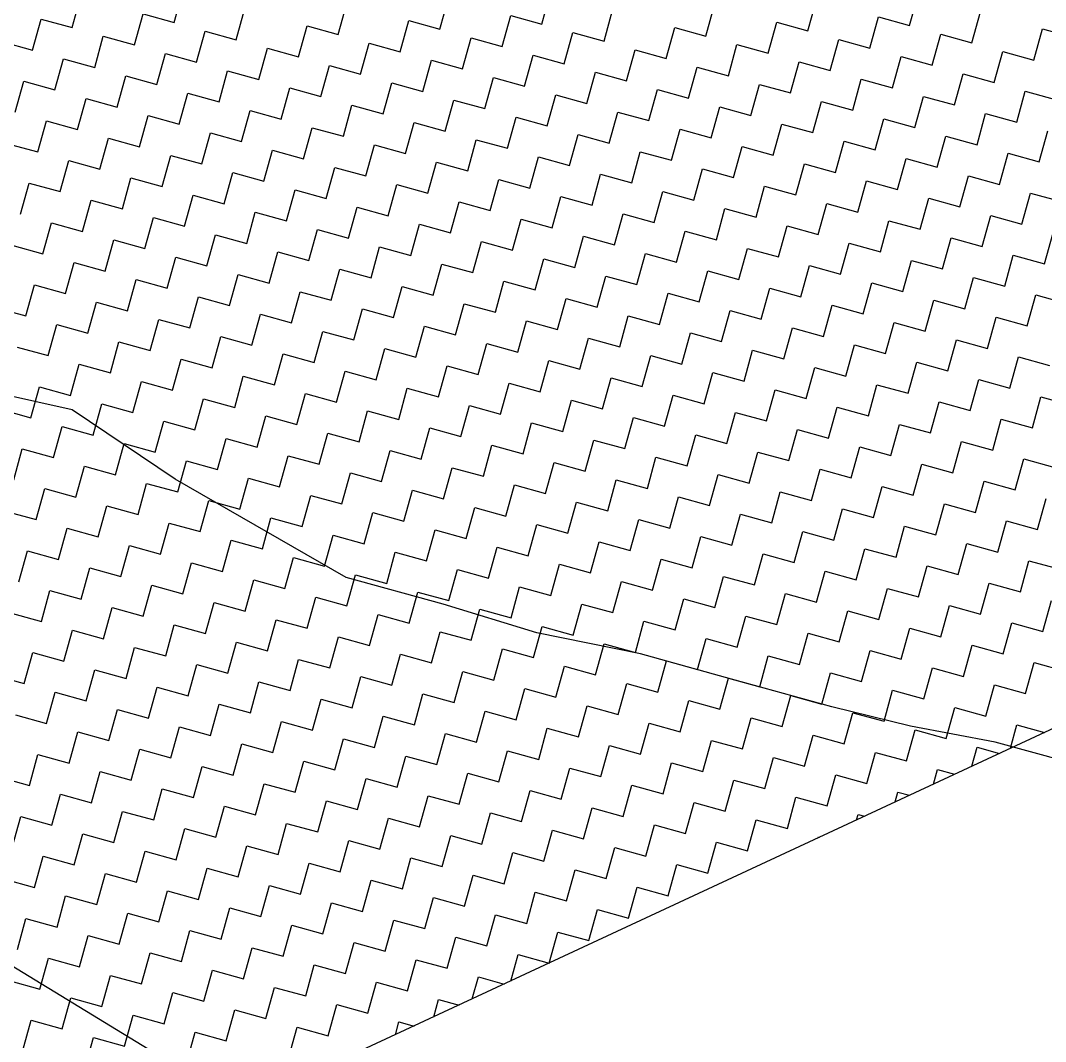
# Model space of a CAD drawing. Header units: metres. Extents: x 291974 to 293244, y 2020596 to 2023640.
# Drawn here: x 292610.7 to 292690.2, y 2022682 to 2022761.2 of the extents above; entities that cross this region are included whole.
import ezdxf

# ---------------------------------------------------------------- set-up
doc = ezdxf.new("R2010")
doc.units = ezdxf.units.M
doc.header["$MEASUREMENT"] = 0
for name, color, linetype in [('LINE_WATER', 4, 'Continuous'), ('POLY_HATCH', 12, 'Continuous'), ('POLY_PARCEL', 6, 'Continuous')]:
    doc.layers.add(name, color=color, linetype=linetype)

msp = doc.modelspace()

# ---------------------------------------------------------------- linework, layer by layer
at = {"layer": 'LINE_WATER'}
for p, q in [((292614.685, 2022731.043), (292600.975, 2022734.106)), ((292622.666, 2022725.675), (292614.685, 2022731.043)), ((292635.939, 2022718.05), (292622.666, 2022725.675)), ((292643.45, 2022715.967), (292635.939, 2022718.05)), ((292650.727, 2022713.752), (292643.45, 2022715.967)), ((292658.756, 2022712.116), (292650.727, 2022713.752)), ((292665.351, 2022710.287), (292658.756, 2022712.116)), ((292673.594, 2022708.001), (292665.351, 2022710.287)), ((292679.691, 2022706.507), (292673.594, 2022708.001)), ((292686.255, 2022705.278), (292679.691, 2022706.507)), ((292691.75, 2022703.754), (292686.255, 2022705.278))]:
    msp.add_line(p, q, dxfattribs=at)
at = {"layer": 'POLY_HATCH', "linetype": 'Continuous'}
for p, q in [((292622.59, 2022761.092), (292623.258, 2022763.503)), ((292614.69, 2022760.687), (292615.358, 2022763.098)), ((292643.21, 2022760.565), (292643.879, 2022762.975)), ((292651.11, 2022760.97), (292651.779, 2022763.38)), ((292671.731, 2022760.442), (292672.4, 2022762.853)), ((292679.631, 2022760.847), (292680.3, 2022763.257)), ((292627.411, 2022759.755), (292628.079, 2022762.166)), ((292635.311, 2022760.16), (292635.979, 2022762.57)), ((292655.931, 2022759.633), (292656.6, 2022762.043)), ((292663.831, 2022760.037), (292664.5, 2022762.448)), ((292684.452, 2022759.51), (292685.121, 2022761.92)), ((292611.611, 2022758.945), (292612.279, 2022761.356)), ((292612.279, 2022761.356), (292614.69, 2022760.687)), ((292619.511, 2022759.35), (292620.179, 2022761.761)), ((292620.179, 2022761.761), (292622.59, 2022761.092)), ((292640.131, 2022758.823), (292640.8, 2022761.233)), ((292640.8, 2022761.233), (292643.21, 2022760.565)), ((292648.031, 2022759.228), (292648.7, 2022761.638)), ((292648.7, 2022761.638), (292651.11, 2022760.97)), ((292668.652, 2022758.7), (292669.321, 2022761.111)), ((292669.321, 2022761.111), (292671.731, 2022760.442)), ((292676.552, 2022759.105), (292677.221, 2022761.516)), ((292677.221, 2022761.516), (292679.631, 2022760.847)), ((292624.332, 2022758.013), (292625, 2022760.424)), ((292625, 2022760.424), (292627.411, 2022759.755)), ((292632.232, 2022758.418), (292632.9, 2022760.828)), ((292632.9, 2022760.828), (292635.311, 2022760.16)), ((292652.852, 2022757.891), (292653.521, 2022760.301)), ((292653.521, 2022760.301), (292655.931, 2022759.633)), ((292660.752, 2022758.295), (292661.421, 2022760.706)), ((292661.421, 2022760.706), (292663.831, 2022760.037)), ((292689.273, 2022758.173), (292689.941, 2022760.583)), ((292689.941, 2022760.583), (292692.352, 2022759.915)), ((292609.2, 2022759.614), (292611.611, 2022758.945)), ((292616.432, 2022757.608), (292617.1, 2022760.019)), ((292617.1, 2022760.019), (292619.511, 2022759.35)), ((292637.052, 2022757.081), (292637.721, 2022759.491)), ((292637.721, 2022759.491), (292640.131, 2022758.823)), ((292644.952, 2022757.486), (292645.621, 2022759.896)), ((292645.621, 2022759.896), (292648.031, 2022759.228)), ((292673.473, 2022757.363), (292674.142, 2022759.774)), ((292674.142, 2022759.774), (292676.552, 2022759.105)), ((292681.373, 2022757.768), (292682.042, 2022760.178)), ((292682.042, 2022760.178), (292684.452, 2022759.51)), ((292621.253, 2022756.271), (292621.921, 2022758.682)), ((292621.921, 2022758.682), (292624.332, 2022758.013)), ((292629.153, 2022756.676), (292629.821, 2022759.087)), ((292629.821, 2022759.087), (292632.232, 2022758.418)), ((292657.673, 2022756.554), (292658.342, 2022758.964)), ((292658.342, 2022758.964), (292660.752, 2022758.295)), ((292665.573, 2022756.958), (292666.242, 2022759.369)), ((292666.242, 2022759.369), (292668.652, 2022758.7)), ((292686.194, 2022756.431), (292686.862, 2022758.841)), ((292686.862, 2022758.841), (292689.273, 2022758.173)), ((292613.353, 2022755.866), (292614.021, 2022758.277)), ((292614.021, 2022758.277), (292616.432, 2022757.608)), ((292641.873, 2022755.744), (292642.542, 2022758.154)), ((292642.542, 2022758.154), (292644.952, 2022757.486)), ((292649.773, 2022756.149), (292650.442, 2022758.559)), ((292650.442, 2022758.559), (292652.852, 2022757.891)), ((292670.394, 2022755.621), (292671.063, 2022758.032)), ((292671.063, 2022758.032), (292673.473, 2022757.363)), ((292678.294, 2022756.026), (292678.963, 2022758.437)), ((292678.963, 2022758.437), (292681.373, 2022757.768)), ((292626.074, 2022754.934), (292626.742, 2022757.345)), ((292626.742, 2022757.345), (292629.153, 2022756.676)), ((292633.973, 2022755.339), (292634.642, 2022757.749)), ((292634.642, 2022757.749), (292637.052, 2022757.081)), ((292654.594, 2022754.812), (292655.263, 2022757.222)), ((292655.263, 2022757.222), (292657.673, 2022756.554)), ((292662.494, 2022755.216), (292663.163, 2022757.627)), ((292663.163, 2022757.627), (292665.573, 2022756.958)), ((292683.115, 2022754.689), (292683.783, 2022757.099)), ((292683.783, 2022757.099), (292686.194, 2022756.431)), ((292610.274, 2022754.125), (292610.942, 2022756.535)), ((292610.942, 2022756.535), (292613.353, 2022755.866)), ((292618.174, 2022754.529), (292618.842, 2022756.94)), ((292618.842, 2022756.94), (292621.253, 2022756.271)), ((292638.794, 2022754.002), (292639.463, 2022756.412)), ((292639.463, 2022756.412), (292641.873, 2022755.744)), ((292646.694, 2022754.407), (292647.363, 2022756.817)), ((292647.363, 2022756.817), (292649.773, 2022756.149)), ((292667.315, 2022753.879), (292667.984, 2022756.29)), ((292667.984, 2022756.29), (292670.394, 2022755.621)), ((292675.215, 2022754.284), (292675.884, 2022756.695)), ((292675.884, 2022756.695), (292678.294, 2022756.026)), ((292622.995, 2022753.192), (292623.663, 2022755.603)), ((292623.663, 2022755.603), (292626.074, 2022754.934)), ((292630.894, 2022753.597), (292631.563, 2022756.008)), ((292631.563, 2022756.008), (292633.973, 2022755.339)), ((292659.415, 2022753.475), (292660.084, 2022755.885)), ((292660.084, 2022755.885), (292662.494, 2022755.216)), ((292687.936, 2022753.352), (292688.604, 2022755.762)), ((292688.604, 2022755.762), (292691.015, 2022755.094)), ((292615.095, 2022752.787), (292615.763, 2022755.198)), ((292615.763, 2022755.198), (292618.174, 2022754.529)), ((292643.615, 2022752.665), (292644.284, 2022755.075)), ((292644.284, 2022755.075), (292646.694, 2022754.407)), ((292651.515, 2022753.07), (292652.184, 2022755.48)), ((292652.184, 2022755.48), (292654.594, 2022754.812)), ((292672.136, 2022752.542), (292672.805, 2022754.953)), ((292672.805, 2022754.953), (292675.215, 2022754.284)), ((292680.036, 2022752.947), (292680.704, 2022755.358)), ((292680.704, 2022755.358), (292683.115, 2022754.689)), ((292627.815, 2022751.855), (292628.484, 2022754.266)), ((292628.484, 2022754.266), (292630.894, 2022753.597)), ((292635.715, 2022752.26), (292636.384, 2022754.67)), ((292636.384, 2022754.67), (292638.794, 2022754.002)), ((292656.336, 2022751.733), (292657.005, 2022754.143)), ((292657.005, 2022754.143), (292659.415, 2022753.475)), ((292664.236, 2022752.137), (292664.905, 2022754.548)), ((292664.905, 2022754.548), (292667.315, 2022753.879)), ((292684.857, 2022751.61), (292685.525, 2022754.02)), ((292685.525, 2022754.02), (292687.936, 2022753.352)), ((292612.016, 2022751.046), (292612.684, 2022753.456)), ((292612.684, 2022753.456), (292615.095, 2022752.787)), ((292619.916, 2022751.45), (292620.584, 2022753.861)), ((292620.584, 2022753.861), (292622.995, 2022753.192)), ((292640.536, 2022750.923), (292641.205, 2022753.333)), ((292641.205, 2022753.333), (292643.615, 2022752.665)), ((292648.436, 2022751.328), (292649.105, 2022753.738)), ((292649.105, 2022753.738), (292651.515, 2022753.07)), ((292669.057, 2022750.8), (292669.726, 2022753.211)), ((292669.726, 2022753.211), (292672.136, 2022752.542)), ((292676.957, 2022751.205), (292677.625, 2022753.616)), ((292677.625, 2022753.616), (292680.036, 2022752.947)), ((292624.736, 2022750.113), (292625.405, 2022752.524)), ((292625.405, 2022752.524), (292627.815, 2022751.855)), ((292632.636, 2022750.518), (292633.305, 2022752.929)), ((292633.305, 2022752.929), (292635.715, 2022752.26)), ((292653.257, 2022749.991), (292653.926, 2022752.401)), ((292653.926, 2022752.401), (292656.336, 2022751.733)), ((292661.157, 2022750.396), (292661.826, 2022752.806)), ((292661.826, 2022752.806), (292664.236, 2022752.137)), ((292689.678, 2022750.273), (292690.346, 2022752.683)), ((292609.605, 2022751.714), (292612.016, 2022751.046)), ((292616.837, 2022749.708), (292617.505, 2022752.119)), ((292617.505, 2022752.119), (292619.916, 2022751.45)), ((292637.457, 2022749.181), (292638.126, 2022751.591)), ((292638.126, 2022751.591), (292640.536, 2022750.923)), ((292645.357, 2022749.586), (292646.026, 2022751.996)), ((292646.026, 2022751.996), (292648.436, 2022751.328)), ((292673.878, 2022749.463), (292674.546, 2022751.874)), ((292674.546, 2022751.874), (292676.957, 2022751.205)), ((292681.778, 2022749.868), (292682.446, 2022752.279)), ((292682.446, 2022752.279), (292684.857, 2022751.61)), ((292621.657, 2022748.371), (292622.326, 2022750.782)), ((292622.326, 2022750.782), (292624.736, 2022750.113)), ((292629.557, 2022748.776), (292630.226, 2022751.187)), ((292630.226, 2022751.187), (292632.636, 2022750.518)), ((292658.078, 2022748.654), (292658.747, 2022751.064)), ((292658.747, 2022751.064), (292661.157, 2022750.396)), ((292665.978, 2022749.058), (292666.647, 2022751.469)), ((292666.647, 2022751.469), (292669.057, 2022750.8)), ((292686.599, 2022748.531), (292687.267, 2022750.941)), ((292687.267, 2022750.941), (292689.678, 2022750.273)), ((292613.758, 2022747.967), (292614.426, 2022750.377)), ((292614.426, 2022750.377), (292616.837, 2022749.708)), ((292642.278, 2022747.844), (292642.947, 2022750.254)), ((292642.947, 2022750.254), (292645.357, 2022749.586)), ((292650.178, 2022748.249), (292650.847, 2022750.659)), ((292650.847, 2022750.659), (292653.257, 2022749.991)), ((292670.799, 2022747.721), (292671.467, 2022750.132)), ((292671.467, 2022750.132), (292673.878, 2022749.463)), ((292678.699, 2022748.126), (292679.367, 2022750.537)), ((292679.367, 2022750.537), (292681.778, 2022749.868)), ((292626.478, 2022747.034), (292627.147, 2022749.445)), ((292627.147, 2022749.445), (292629.557, 2022748.776)), ((292634.378, 2022747.439), (292635.047, 2022749.85)), ((292635.047, 2022749.85), (292637.457, 2022749.181)), ((292654.999, 2022746.912), (292655.668, 2022749.322)), ((292655.668, 2022749.322), (292658.078, 2022748.654)), ((292662.899, 2022747.317), (292663.568, 2022749.727)), ((292663.568, 2022749.727), (292665.978, 2022749.058)), ((292683.52, 2022746.789), (292684.188, 2022749.2)), ((292684.188, 2022749.2), (292686.599, 2022748.531)), ((292610.679, 2022746.225), (292611.347, 2022748.635)), ((292611.347, 2022748.635), (292613.758, 2022747.967)), ((292618.578, 2022746.629), (292619.247, 2022749.04)), ((292619.247, 2022749.04), (292621.657, 2022748.371)), ((292639.199, 2022746.102), (292639.868, 2022748.512)), ((292639.868, 2022748.512), (292642.278, 2022747.844)), ((292647.099, 2022746.507), (292647.768, 2022748.917)), ((292647.768, 2022748.917), (292650.178, 2022748.249)), ((292667.72, 2022745.979), (292668.388, 2022748.39)), ((292668.388, 2022748.39), (292670.799, 2022747.721)), ((292675.62, 2022746.384), (292676.288, 2022748.795)), ((292676.288, 2022748.795), (292678.699, 2022748.126)), ((292623.399, 2022745.292), (292624.068, 2022747.703)), ((292624.068, 2022747.703), (292626.478, 2022747.034)), ((292631.299, 2022745.697), (292631.968, 2022748.108)), ((292631.968, 2022748.108), (292634.378, 2022747.439)), ((292651.92, 2022745.17), (292652.589, 2022747.58)), ((292652.589, 2022747.58), (292654.999, 2022746.912)), ((292659.82, 2022745.575), (292660.489, 2022747.985)), ((292660.489, 2022747.985), (292662.899, 2022747.317)), ((292688.341, 2022745.452), (292689.009, 2022747.862)), ((292689.009, 2022747.862), (292691.42, 2022747.194)), ((292615.499, 2022744.888), (292616.168, 2022747.298)), ((292616.168, 2022747.298), (292618.578, 2022746.629)), ((292636.12, 2022744.36), (292636.789, 2022746.771)), ((292636.789, 2022746.771), (292639.199, 2022746.102)), ((292644.02, 2022744.765), (292644.689, 2022747.175)), ((292644.689, 2022747.175), (292647.099, 2022746.507)), ((292672.541, 2022744.642), (292673.209, 2022747.053)), ((292673.209, 2022747.053), (292675.62, 2022746.384)), ((292680.441, 2022745.047), (292681.109, 2022747.458)), ((292681.109, 2022747.458), (292683.52, 2022746.789)), ((292620.32, 2022743.55), (292620.989, 2022745.961)), ((292620.989, 2022745.961), (292623.399, 2022745.292)), ((292628.22, 2022743.955), (292628.889, 2022746.366)), ((292628.889, 2022746.366), (292631.299, 2022745.697)), ((292656.741, 2022743.833), (292657.41, 2022746.243)), ((292657.41, 2022746.243), (292659.82, 2022745.575)), ((292664.641, 2022744.238), (292665.309, 2022746.648)), ((292665.309, 2022746.648), (292667.72, 2022745.979)), ((292685.262, 2022743.71), (292685.93, 2022746.121)), ((292685.93, 2022746.121), (292688.341, 2022745.452)), ((292612.42, 2022743.146), (292613.089, 2022745.556)), ((292613.089, 2022745.556), (292615.499, 2022744.888)), ((292640.941, 2022743.023), (292641.61, 2022745.433)), ((292641.61, 2022745.433), (292644.02, 2022744.765)), ((292648.841, 2022743.428), (292649.51, 2022745.838)), ((292649.51, 2022745.838), (292651.92, 2022745.17)), ((292669.462, 2022742.9), (292670.13, 2022745.311)), ((292670.13, 2022745.311), (292672.541, 2022744.642)), ((292677.362, 2022743.305), (292678.03, 2022745.716)), ((292678.03, 2022745.716), (292680.441, 2022745.047)), ((292625.141, 2022742.213), (292625.81, 2022744.624)), ((292625.81, 2022744.624), (292628.22, 2022743.955)), ((292633.041, 2022742.618), (292633.71, 2022745.029)), ((292633.71, 2022745.029), (292636.12, 2022744.36)), ((292653.662, 2022742.091), (292654.331, 2022744.501)), ((292654.331, 2022744.501), (292656.741, 2022743.833)), ((292661.562, 2022742.496), (292662.23, 2022744.906)), ((292662.23, 2022744.906), (292664.641, 2022744.238)), ((292682.183, 2022741.968), (292682.851, 2022744.379)), ((292682.851, 2022744.379), (292685.262, 2022743.71)), ((292690.083, 2022742.373), (292690.751, 2022744.783)), ((292610.01, 2022743.814), (292612.42, 2022743.146)), ((292617.241, 2022741.809), (292617.91, 2022744.219)), ((292617.91, 2022744.219), (292620.32, 2022743.55)), ((292637.862, 2022741.281), (292638.531, 2022743.692)), ((292638.531, 2022743.692), (292640.941, 2022743.023)), ((292645.762, 2022741.686), (292646.431, 2022744.096)), ((292646.431, 2022744.096), (292648.841, 2022743.428)), ((292666.383, 2022741.159), (292667.051, 2022743.569)), ((292667.051, 2022743.569), (292669.462, 2022742.9)), ((292674.283, 2022741.563), (292674.951, 2022743.974)), ((292674.951, 2022743.974), (292677.362, 2022743.305)), ((292622.062, 2022740.471), (292622.731, 2022742.882)), ((292622.731, 2022742.882), (292625.141, 2022742.213)), ((292629.962, 2022740.876), (292630.631, 2022743.287)), ((292630.631, 2022743.287), (292633.041, 2022742.618)), ((292658.483, 2022740.754), (292659.151, 2022743.164)), ((292659.151, 2022743.164), (292661.562, 2022742.496)), ((292687.004, 2022740.631), (292687.672, 2022743.042)), ((292687.672, 2022743.042), (292690.083, 2022742.373)), ((292614.162, 2022740.067), (292614.831, 2022742.477)), ((292614.831, 2022742.477), (292617.241, 2022741.809)), ((292642.683, 2022739.944), (292643.352, 2022742.354)), ((292643.352, 2022742.354), (292645.762, 2022741.686)), ((292650.583, 2022740.349), (292651.252, 2022742.759)), ((292651.252, 2022742.759), (292653.662, 2022742.091)), ((292671.204, 2022739.821), (292671.872, 2022742.232)), ((292671.872, 2022742.232), (292674.283, 2022741.563)), ((292679.104, 2022740.226), (292679.772, 2022742.637)), ((292679.772, 2022742.637), (292682.183, 2022741.968)), ((292626.883, 2022739.134), (292627.552, 2022741.545)), ((292627.552, 2022741.545), (292629.962, 2022740.876)), ((292634.783, 2022739.539), (292635.452, 2022741.95)), ((292635.452, 2022741.95), (292637.862, 2022741.281)), ((292655.404, 2022739.012), (292656.072, 2022741.422)), ((292656.072, 2022741.422), (292658.483, 2022740.754)), ((292663.304, 2022739.417), (292663.972, 2022741.827)), ((292663.972, 2022741.827), (292666.383, 2022741.159)), ((292683.925, 2022738.889), (292684.593, 2022741.3)), ((292684.593, 2022741.3), (292687.004, 2022740.631)), ((292611.083, 2022738.325), (292611.752, 2022740.735)), ((292611.752, 2022740.735), (292614.162, 2022740.067)), ((292618.983, 2022738.73), (292619.652, 2022741.14)), ((292619.652, 2022741.14), (292622.062, 2022740.471)), ((292639.604, 2022738.202), (292640.273, 2022740.613)), ((292640.273, 2022740.613), (292642.683, 2022739.944)), ((292647.504, 2022738.607), (292648.173, 2022741.017)), ((292648.173, 2022741.017), (292650.583, 2022740.349)), ((292668.125, 2022738.08), (292668.793, 2022740.49)), ((292668.793, 2022740.49), (292671.204, 2022739.821)), ((292676.025, 2022738.484), (292676.693, 2022740.895)), ((292676.693, 2022740.895), (292679.104, 2022740.226)), ((292623.804, 2022737.392), (292624.473, 2022739.803)), ((292624.473, 2022739.803), (292626.883, 2022739.134)), ((292631.704, 2022737.797), (292632.373, 2022740.208)), ((292632.373, 2022740.208), (292634.783, 2022739.539)), ((292652.325, 2022737.27), (292652.993, 2022739.68)), ((292652.993, 2022739.68), (292655.404, 2022739.012)), ((292660.225, 2022737.675), (292660.893, 2022740.085)), ((292660.893, 2022740.085), (292663.304, 2022739.417)), ((292688.746, 2022737.552), (292689.414, 2022739.963)), ((292689.414, 2022739.963), (292691.825, 2022739.294)), ((292608.673, 2022738.993), (292611.083, 2022738.325)), ((292615.904, 2022736.988), (292616.573, 2022739.398)), ((292616.573, 2022739.398), (292618.983, 2022738.73)), ((292636.525, 2022736.46), (292637.194, 2022738.871)), ((292637.194, 2022738.871), (292639.604, 2022738.202)), ((292644.425, 2022736.865), (292645.094, 2022739.275)), ((292645.094, 2022739.275), (292647.504, 2022738.607)), ((292672.946, 2022736.742), (292673.614, 2022739.153)), ((292673.614, 2022739.153), (292676.025, 2022738.484)), ((292680.846, 2022737.147), (292681.514, 2022739.558)), ((292681.514, 2022739.558), (292683.925, 2022738.889)), ((292620.725, 2022735.651), (292621.394, 2022738.061)), ((292621.394, 2022738.061), (292623.804, 2022737.392)), ((292628.625, 2022736.055), (292629.294, 2022738.466)), ((292629.294, 2022738.466), (292631.704, 2022737.797)), ((292657.146, 2022735.933), (292657.814, 2022738.343)), ((292657.814, 2022738.343), (292660.225, 2022737.675)), ((292665.046, 2022736.338), (292665.714, 2022738.748)), ((292665.714, 2022738.748), (292668.125, 2022738.08)), ((292685.667, 2022735.81), (292686.335, 2022738.221)), ((292686.335, 2022738.221), (292688.746, 2022737.552)), ((292612.825, 2022735.246), (292613.494, 2022737.656)), ((292613.494, 2022737.656), (292615.904, 2022736.988)), ((292641.346, 2022735.123), (292642.015, 2022737.534)), ((292642.015, 2022737.534), (292644.425, 2022736.865)), ((292649.246, 2022735.528), (292649.914, 2022737.938)), ((292649.914, 2022737.938), (292652.325, 2022737.27)), ((292669.867, 2022735.001), (292670.535, 2022737.411)), ((292670.535, 2022737.411), (292672.946, 2022736.742)), ((292677.767, 2022735.405), (292678.435, 2022737.816)), ((292678.435, 2022737.816), (292680.846, 2022737.147)), ((292625.546, 2022734.313), (292626.215, 2022736.724)), ((292626.215, 2022736.724), (292628.625, 2022736.055)), ((292633.446, 2022734.718), (292634.115, 2022737.129)), ((292634.115, 2022737.129), (292636.525, 2022736.46)), ((292654.067, 2022734.191), (292654.735, 2022736.601)), ((292654.735, 2022736.601), (292657.146, 2022735.933)), ((292661.967, 2022734.596), (292662.635, 2022737.006)), ((292662.635, 2022737.006), (292665.046, 2022736.338)), ((292682.588, 2022734.068), (292683.256, 2022736.479)), ((292683.256, 2022736.479), (292685.667, 2022735.81)), ((292610.415, 2022735.914), (292612.825, 2022735.246)), ((292617.646, 2022733.909), (292618.315, 2022736.319)), ((292618.315, 2022736.319), (292620.725, 2022735.651)), ((292638.267, 2022733.381), (292638.936, 2022735.792)), ((292638.936, 2022735.792), (292641.346, 2022735.123)), ((292646.167, 2022733.786), (292646.835, 2022736.196)), ((292646.835, 2022736.196), (292649.246, 2022735.528)), ((292666.788, 2022733.259), (292667.456, 2022735.669)), ((292667.456, 2022735.669), (292669.867, 2022735.001)), ((292674.688, 2022733.663), (292675.356, 2022736.074)), ((292675.356, 2022736.074), (292677.767, 2022735.405)), ((292622.467, 2022732.572), (292623.136, 2022734.982)), ((292623.136, 2022734.982), (292625.546, 2022734.313)), ((292630.367, 2022732.976), (292631.036, 2022735.387)), ((292631.036, 2022735.387), (292633.446, 2022734.718)), ((292650.988, 2022732.449), (292651.656, 2022734.859)), ((292651.656, 2022734.859), (292654.067, 2022734.191)), ((292658.888, 2022732.854), (292659.556, 2022735.264)), ((292659.556, 2022735.264), (292661.967, 2022734.596)), ((292687.408, 2022732.731), (292688.077, 2022735.142)), ((292688.077, 2022735.142), (292690.487, 2022734.473)), ((292614.567, 2022732.167), (292615.236, 2022734.577)), ((292615.236, 2022734.577), (292617.646, 2022733.909)), ((292635.188, 2022731.639), (292635.857, 2022734.05)), ((292635.857, 2022734.05), (292638.267, 2022733.381)), ((292643.088, 2022732.044), (292643.756, 2022734.455)), ((292643.756, 2022734.455), (292646.167, 2022733.786)), ((292671.609, 2022731.922), (292672.277, 2022734.332)), ((292672.277, 2022734.332), (292674.688, 2022733.663)), ((292679.509, 2022732.326), (292680.177, 2022734.737)), ((292680.177, 2022734.737), (292682.588, 2022734.068)), ((292619.388, 2022730.83), (292620.057, 2022733.24)), ((292620.057, 2022733.24), (292622.467, 2022732.572)), ((292627.288, 2022731.234), (292627.957, 2022733.645)), ((292627.957, 2022733.645), (292630.367, 2022732.976)), ((292655.809, 2022731.112), (292656.477, 2022733.522)), ((292656.477, 2022733.522), (292658.888, 2022732.854)), ((292663.709, 2022731.517), (292664.377, 2022733.927)), ((292664.377, 2022733.927), (292666.788, 2022733.259)), ((292684.329, 2022730.989), (292684.998, 2022733.4)), ((292684.998, 2022733.4), (292687.408, 2022732.731)), ((292611.488, 2022730.425), (292612.157, 2022732.835)), ((292612.157, 2022732.835), (292614.567, 2022732.167)), ((292640.009, 2022730.302), (292640.677, 2022732.713)), ((292640.677, 2022732.713), (292643.088, 2022732.044)), ((292647.909, 2022730.707), (292648.577, 2022733.117)), ((292648.577, 2022733.117), (292650.988, 2022732.449)), ((292668.53, 2022730.18), (292669.198, 2022732.59)), ((292669.198, 2022732.59), (292671.609, 2022731.922)), ((292676.43, 2022730.584), (292677.098, 2022732.995)), ((292677.098, 2022732.995), (292679.509, 2022732.326)), ((292624.209, 2022729.493), (292624.878, 2022731.903)), ((292624.878, 2022731.903), (292627.288, 2022731.234)), ((292632.109, 2022729.897), (292632.778, 2022732.308)), ((292632.778, 2022732.308), (292635.188, 2022731.639)), ((292652.73, 2022729.37), (292653.398, 2022731.78)), ((292653.398, 2022731.78), (292655.809, 2022731.112)), ((292660.63, 2022729.775), (292661.298, 2022732.185)), ((292661.298, 2022732.185), (292663.709, 2022731.517)), ((292681.25, 2022729.247), (292681.919, 2022731.658)), ((292681.919, 2022731.658), (292684.329, 2022730.989)), ((292689.15, 2022729.652), (292689.819, 2022732.063)), ((292689.819, 2022732.063), (292692.229, 2022731.394)), ((292609.078, 2022731.093), (292611.488, 2022730.425)), ((292616.309, 2022729.088), (292616.978, 2022731.498)), ((292616.978, 2022731.498), (292619.388, 2022730.83)), ((292636.93, 2022728.56), (292637.598, 2022730.971)), ((292637.598, 2022730.971), (292640.009, 2022730.302)), ((292644.83, 2022728.965), (292645.498, 2022731.376)), ((292645.498, 2022731.376), (292647.909, 2022730.707)), ((292665.451, 2022728.438), (292666.119, 2022730.848)), ((292666.119, 2022730.848), (292668.53, 2022730.18)), ((292673.351, 2022728.843), (292674.019, 2022731.253)), ((292674.019, 2022731.253), (292676.43, 2022730.584)), ((292621.13, 2022727.751), (292621.799, 2022730.161)), ((292621.799, 2022730.161), (292624.209, 2022729.493)), ((292629.03, 2022728.155), (292629.699, 2022730.566)), ((292629.699, 2022730.566), (292632.109, 2022729.897)), ((292657.551, 2022728.033), (292658.219, 2022730.443)), ((292658.219, 2022730.443), (292660.63, 2022729.775)), ((292686.071, 2022727.91), (292686.74, 2022730.321)), ((292686.74, 2022730.321), (292689.15, 2022729.652)), ((292613.23, 2022727.346), (292613.899, 2022729.756)), ((292613.899, 2022729.756), (292616.309, 2022729.088)), ((292641.751, 2022727.223), (292642.419, 2022729.634)), ((292642.419, 2022729.634), (292644.83, 2022728.965)), ((292649.651, 2022727.628), (292650.319, 2022730.038)), ((292650.319, 2022730.038), (292652.73, 2022729.37)), ((292670.272, 2022727.101), (292670.94, 2022729.511)), ((292670.94, 2022729.511), (292673.351, 2022728.843)), ((292678.171, 2022727.505), (292678.84, 2022729.916)), ((292678.84, 2022729.916), (292681.25, 2022729.247)), ((292625.951, 2022726.414), (292626.62, 2022728.824)), ((292626.62, 2022728.824), (292629.03, 2022728.155)), ((292633.851, 2022726.818), (292634.519, 2022729.229)), ((292634.519, 2022729.229), (292636.93, 2022728.56)), ((292654.472, 2022726.291), (292655.14, 2022728.701)), ((292655.14, 2022728.701), (292657.551, 2022728.033)), ((292662.372, 2022726.696), (292663.04, 2022729.106)), ((292663.04, 2022729.106), (292665.451, 2022728.438)), ((292682.992, 2022726.168), (292683.661, 2022728.579)), ((292683.661, 2022728.579), (292686.071, 2022727.91)), ((292610.151, 2022725.604), (292610.82, 2022728.014)), ((292610.82, 2022728.014), (292613.23, 2022727.346)), ((292618.051, 2022726.009), (292618.72, 2022728.419)), ((292618.72, 2022728.419), (292621.13, 2022727.751)), ((292638.672, 2022725.481), (292639.34, 2022727.892)), ((292639.34, 2022727.892), (292641.751, 2022727.223)), ((292646.572, 2022725.886), (292647.24, 2022728.297)), ((292647.24, 2022728.297), (292649.651, 2022727.628)), ((292667.193, 2022725.359), (292667.861, 2022727.769)), ((292667.861, 2022727.769), (292670.272, 2022727.101)), ((292675.092, 2022725.764), (292675.761, 2022728.174)), ((292675.761, 2022728.174), (292678.171, 2022727.505)), ((292622.872, 2022724.672), (292623.541, 2022727.082)), ((292623.541, 2022727.082), (292625.951, 2022726.414)), ((292630.772, 2022725.076), (292631.44, 2022727.487)), ((292631.44, 2022727.487), (292633.851, 2022726.818)), ((292651.393, 2022724.549), (292652.061, 2022726.959)), ((292652.061, 2022726.959), (292654.472, 2022726.291)), ((292659.293, 2022724.954), (292659.961, 2022727.364)), ((292659.961, 2022727.364), (292662.372, 2022726.696)), ((292687.813, 2022724.831), (292688.482, 2022727.242)), ((292688.482, 2022727.242), (292690.892, 2022726.573)), ((292614.972, 2022724.267), (292615.641, 2022726.677)), ((292615.641, 2022726.677), (292618.051, 2022726.009)), ((292635.593, 2022723.739), (292636.261, 2022726.15)), ((292636.261, 2022726.15), (292638.672, 2022725.481)), ((292643.493, 2022724.144), (292644.161, 2022726.555)), ((292644.161, 2022726.555), (292646.572, 2022725.886)), ((292672.013, 2022724.022), (292672.682, 2022726.432)), ((292672.682, 2022726.432), (292675.092, 2022725.764)), ((292679.913, 2022724.426), (292680.582, 2022726.837)), ((292680.582, 2022726.837), (292682.992, 2022726.168)), ((292619.793, 2022722.93), (292620.462, 2022725.34)), ((292620.462, 2022725.34), (292622.872, 2022724.672)), ((292627.693, 2022723.335), (292628.361, 2022725.745)), ((292628.361, 2022725.745), (292630.772, 2022725.076)), ((292656.214, 2022723.212), (292656.882, 2022725.622)), ((292656.882, 2022725.622), (292659.293, 2022724.954)), ((292664.114, 2022723.617), (292664.782, 2022726.027)), ((292664.782, 2022726.027), (292667.193, 2022725.359)), ((292684.734, 2022723.089), (292685.403, 2022725.5)), ((292685.403, 2022725.5), (292687.813, 2022724.831)), ((292611.893, 2022722.525), (292612.562, 2022724.935)), ((292612.562, 2022724.935), (292614.972, 2022724.267)), ((292640.414, 2022722.402), (292641.082, 2022724.813)), ((292641.082, 2022724.813), (292643.493, 2022724.144)), ((292648.314, 2022722.807), (292648.982, 2022725.218)), ((292648.982, 2022725.218), (292651.393, 2022724.549)), ((292668.934, 2022722.28), (292669.603, 2022724.69)), ((292669.603, 2022724.69), (292672.013, 2022724.022)), ((292676.834, 2022722.685), (292677.503, 2022725.095)), ((292677.503, 2022725.095), (292679.913, 2022724.426)), ((292624.614, 2022721.593), (292625.282, 2022724.003)), ((292625.282, 2022724.003), (292627.693, 2022723.335)), ((292632.514, 2022721.997), (292633.182, 2022724.408)), ((292633.182, 2022724.408), (292635.593, 2022723.739)), ((292653.135, 2022721.47), (292653.803, 2022723.88)), ((292653.803, 2022723.88), (292656.214, 2022723.212)), ((292661.035, 2022721.875), (292661.703, 2022724.285)), ((292661.703, 2022724.285), (292664.114, 2022723.617)), ((292681.655, 2022721.347), (292682.324, 2022723.758)), ((292682.324, 2022723.758), (292684.734, 2022723.089)), ((292689.555, 2022721.752), (292690.224, 2022724.163)), ((292609.483, 2022723.193), (292611.893, 2022722.525)), ((292616.714, 2022721.188), (292617.383, 2022723.598)), ((292617.383, 2022723.598), (292619.793, 2022722.93)), ((292637.335, 2022720.66), (292638.003, 2022723.071)), ((292638.003, 2022723.071), (292640.414, 2022722.402)), ((292645.235, 2022721.065), (292645.903, 2022723.476)), ((292645.903, 2022723.476), (292648.314, 2022722.807)), ((292665.855, 2022720.538), (292666.524, 2022722.948)), ((292666.524, 2022722.948), (292668.934, 2022722.28)), ((292673.755, 2022720.943), (292674.424, 2022723.353)), ((292674.424, 2022723.353), (292676.834, 2022722.685)), ((292621.535, 2022719.851), (292622.203, 2022722.261)), ((292622.203, 2022722.261), (292624.614, 2022721.593)), ((292629.435, 2022720.256), (292630.103, 2022722.666)), ((292630.103, 2022722.666), (292632.514, 2022721.997)), ((292650.056, 2022719.728), (292650.724, 2022722.139)), ((292650.724, 2022722.139), (292653.135, 2022721.47)), ((292657.956, 2022720.133), (292658.624, 2022722.543)), ((292658.624, 2022722.543), (292661.035, 2022721.875)), ((292686.476, 2022720.01), (292687.145, 2022722.421)), ((292687.145, 2022722.421), (292689.555, 2022721.752)), ((292613.635, 2022719.446), (292614.304, 2022721.856)), ((292614.304, 2022721.856), (292616.714, 2022721.188)), ((292634.256, 2022718.918), (292634.924, 2022721.329)), ((292634.924, 2022721.329), (292637.335, 2022720.66)), ((292642.156, 2022719.323), (292642.824, 2022721.734)), ((292642.824, 2022721.734), (292645.235, 2022721.065)), ((292670.676, 2022719.201), (292671.345, 2022721.611)), ((292671.345, 2022721.611), (292673.755, 2022720.943)), ((292678.576, 2022719.606), (292679.245, 2022722.016)), ((292679.245, 2022722.016), (292681.655, 2022721.347)), ((292618.456, 2022718.109), (292619.124, 2022720.519)), ((292619.124, 2022720.519), (292621.535, 2022719.851)), ((292626.356, 2022718.514), (292627.024, 2022720.924)), ((292627.024, 2022720.924), (292629.435, 2022720.256)), ((292654.877, 2022718.391), (292655.545, 2022720.801)), ((292655.545, 2022720.801), (292657.956, 2022720.133)), ((292662.776, 2022718.796), (292663.445, 2022721.206)), ((292663.445, 2022721.206), (292665.855, 2022720.538)), ((292683.397, 2022718.268), (292684.066, 2022720.679)), ((292684.066, 2022720.679), (292686.476, 2022720.01)), ((292610.556, 2022717.704), (292611.225, 2022720.114)), ((292611.225, 2022720.114), (292613.635, 2022719.446)), ((292639.077, 2022717.581), (292639.745, 2022719.992)), ((292639.745, 2022719.992), (292642.156, 2022719.323)), ((292646.977, 2022717.986), (292647.645, 2022720.397)), ((292647.645, 2022720.397), (292650.056, 2022719.728)), ((292667.597, 2022717.459), (292668.266, 2022719.869)), ((292668.266, 2022719.869), (292670.676, 2022719.201)), ((292675.497, 2022717.864), (292676.166, 2022720.274)), ((292676.166, 2022720.274), (292678.576, 2022719.606)), ((292623.277, 2022716.772), (292623.945, 2022719.182)), ((292623.945, 2022719.182), (292626.356, 2022718.514)), ((292631.177, 2022717.177), (292631.845, 2022719.587)), ((292631.845, 2022719.587), (292634.256, 2022718.918)), ((292651.798, 2022716.649), (292652.466, 2022719.06)), ((292652.466, 2022719.06), (292654.877, 2022718.391)), ((292659.697, 2022717.054), (292660.366, 2022719.464)), ((292660.366, 2022719.464), (292662.776, 2022718.796)), ((292680.318, 2022716.527), (292680.987, 2022718.937)), ((292680.987, 2022718.937), (292683.397, 2022718.268)), ((292688.218, 2022716.931), (292688.887, 2022719.342)), ((292688.887, 2022719.342), (292691.297, 2022718.673)), ((292615.377, 2022716.367), (292616.045, 2022718.777)), ((292616.045, 2022718.777), (292618.456, 2022718.109)), ((292635.998, 2022715.839), (292636.666, 2022718.25)), ((292636.666, 2022718.25), (292639.077, 2022717.581)), ((292643.898, 2022716.244), (292644.566, 2022718.655)), ((292644.566, 2022718.655), (292646.977, 2022717.986)), ((292672.418, 2022716.122), (292673.087, 2022718.532)), ((292673.087, 2022718.532), (292675.497, 2022717.864)), ((292620.198, 2022715.03), (292620.866, 2022717.44)), ((292620.866, 2022717.44), (292623.277, 2022716.772)), ((292628.098, 2022715.435), (292628.766, 2022717.845)), ((292628.766, 2022717.845), (292631.177, 2022717.177)), ((292656.618, 2022715.312), (292657.287, 2022717.722)), ((292657.287, 2022717.722), (292659.697, 2022717.054)), ((292664.518, 2022715.717), (292665.187, 2022718.127)), ((292665.187, 2022718.127), (292667.597, 2022717.459)), ((292685.139, 2022715.189), (292685.808, 2022717.6)), ((292685.808, 2022717.6), (292688.218, 2022716.931)), ((292612.298, 2022714.625), (292612.966, 2022717.035)), ((292612.966, 2022717.035), (292615.377, 2022716.367)), ((292640.819, 2022714.502), (292641.487, 2022716.913)), ((292641.487, 2022716.913), (292643.898, 2022716.244)), ((292648.719, 2022714.907), (292649.387, 2022717.318)), ((292649.387, 2022717.318), (292651.798, 2022716.649)), ((292669.339, 2022714.38), (292670.008, 2022716.79)), ((292670.008, 2022716.79), (292672.418, 2022716.122)), ((292677.239, 2022714.785), (292677.908, 2022717.195)), ((292677.908, 2022717.195), (292680.318, 2022716.527)), ((292625.019, 2022713.693), (292625.687, 2022716.103)), ((292625.687, 2022716.103), (292628.098, 2022715.435)), ((292632.919, 2022714.098), (292633.587, 2022716.508)), ((292633.587, 2022716.508), (292635.998, 2022715.839)), ((292653.539, 2022713.57), (292654.208, 2022715.981)), ((292654.208, 2022715.981), (292656.618, 2022715.312)), ((292661.439, 2022713.975), (292662.108, 2022716.385)), ((292662.108, 2022716.385), (292664.518, 2022715.717)), ((292682.06, 2022713.448), (292682.729, 2022715.858)), ((292682.729, 2022715.858), (292685.139, 2022715.189)), ((292689.96, 2022713.852), (292690.629, 2022716.263)), ((292609.887, 2022715.293), (292612.298, 2022714.625)), ((292617.119, 2022713.288), (292617.787, 2022715.698)), ((292617.787, 2022715.698), (292620.198, 2022715.03)), ((292637.74, 2022712.76), (292638.408, 2022715.171)), ((292638.408, 2022715.171), (292640.819, 2022714.502)), ((292645.64, 2022713.165), (292646.308, 2022715.576)), ((292646.308, 2022715.576), (292648.719, 2022714.907)), ((292666.26, 2022712.638), (292666.929, 2022715.048)), ((292666.929, 2022715.048), (292669.339, 2022714.38)), ((292674.16, 2022713.043), (292674.829, 2022715.453)), ((292674.829, 2022715.453), (292677.239, 2022714.785)), ((292621.94, 2022711.951), (292622.608, 2022714.361)), ((292622.608, 2022714.361), (292625.019, 2022713.693)), ((292629.84, 2022712.356), (292630.508, 2022714.766)), ((292630.508, 2022714.766), (292632.919, 2022714.098)), ((292650.46, 2022711.828), (292651.129, 2022714.239)), ((292651.129, 2022714.239), (292653.539, 2022713.57)), ((292658.36, 2022712.233), (292659.029, 2022714.643)), ((292659.029, 2022714.643), (292661.439, 2022713.975)), ((292686.881, 2022712.11), (292687.55, 2022714.521)), ((292687.55, 2022714.521), (292689.96, 2022713.852)), ((292614.04, 2022711.546), (292614.708, 2022713.956)), ((292614.708, 2022713.956), (292617.119, 2022713.288)), ((292634.661, 2022711.019), (292635.329, 2022713.429)), ((292635.329, 2022713.429), (292637.74, 2022712.76)), ((292642.561, 2022711.423), (292643.229, 2022713.834)), ((292643.229, 2022713.834), (292645.64, 2022713.165)), ((292671.081, 2022711.301), (292671.75, 2022713.711)), ((292671.75, 2022713.711), (292674.16, 2022713.043)), ((292678.981, 2022711.706), (292679.65, 2022714.116)), ((292679.65, 2022714.116), (292682.06, 2022713.448)), ((292618.861, 2022710.209), (292619.529, 2022712.619)), ((292619.529, 2022712.619), (292621.94, 2022711.951)), ((292626.761, 2022710.614), (292627.429, 2022713.024)), ((292627.429, 2022713.024), (292629.84, 2022712.356)), ((292655.281, 2022710.491), (292655.95, 2022712.902)), ((292655.95, 2022712.902), (292658.36, 2022712.233)), ((292663.181, 2022710.896), (292663.85, 2022713.306)), ((292663.85, 2022713.306), (292666.26, 2022712.638)), ((292683.802, 2022710.369), (292684.471, 2022712.779)), ((292684.471, 2022712.779), (292686.881, 2022712.11)), ((292610.961, 2022709.804), (292611.629, 2022712.214)), ((292611.629, 2022712.214), (292614.04, 2022711.546)), ((292639.482, 2022709.681), (292640.15, 2022712.092)), ((292640.15, 2022712.092), (292642.561, 2022711.423)), ((292647.381, 2022710.086), (292648.05, 2022712.497)), ((292648.05, 2022712.497), (292650.46, 2022711.828)), ((292668.002, 2022709.559), (292668.671, 2022711.969)), ((292668.671, 2022711.969), (292671.081, 2022711.301)), ((292675.902, 2022709.964), (292676.571, 2022712.374)), ((292676.571, 2022712.374), (292678.981, 2022711.706)), ((292623.682, 2022708.872), (292624.35, 2022711.282)), ((292624.35, 2022711.282), (292626.761, 2022710.614)), ((292631.582, 2022709.277), (292632.25, 2022711.687)), ((292632.25, 2022711.687), (292634.661, 2022711.019)), ((292652.202, 2022708.749), (292652.871, 2022711.16)), ((292652.871, 2022711.16), (292655.281, 2022710.491)), ((292660.102, 2022709.154), (292660.771, 2022711.564)), ((292660.771, 2022711.564), (292663.181, 2022710.896)), ((292680.723, 2022708.627), (292681.392, 2022711.037)), ((292681.392, 2022711.037), (292683.802, 2022710.369)), ((292688.623, 2022709.031), (292689.291, 2022711.442)), ((292689.291, 2022711.442), (292691.702, 2022710.773)), ((292608.55, 2022710.473), (292610.961, 2022709.804)), ((292615.782, 2022708.467), (292616.45, 2022710.877)), ((292616.45, 2022710.877), (292618.861, 2022710.209)), ((292636.403, 2022707.94), (292637.071, 2022710.35)), ((292637.071, 2022710.35), (292639.482, 2022709.681)), ((292644.302, 2022708.344), (292644.971, 2022710.755)), ((292644.971, 2022710.755), (292647.381, 2022710.086)), ((292664.923, 2022707.817), (292665.592, 2022710.227)), ((292665.592, 2022710.227), (292668.002, 2022709.559)), ((292672.823, 2022708.222), (292673.492, 2022710.632)), ((292673.492, 2022710.632), (292675.902, 2022709.964)), ((292620.603, 2022707.13), (292621.271, 2022709.54)), ((292621.271, 2022709.54), (292623.682, 2022708.872)), ((292628.503, 2022707.535), (292629.171, 2022709.945)), ((292629.171, 2022709.945), (292631.582, 2022709.277)), ((292649.123, 2022707.007), (292649.792, 2022709.418)), ((292649.792, 2022709.418), (292652.202, 2022708.749)), ((292657.023, 2022707.412), (292657.692, 2022709.823)), ((292657.692, 2022709.823), (292660.102, 2022709.154)), ((292685.544, 2022707.29), (292686.212, 2022709.7)), ((292686.212, 2022709.7), (292688.623, 2022709.031)), ((292612.703, 2022706.725), (292613.371, 2022709.135)), ((292613.371, 2022709.135), (292615.782, 2022708.467)), ((292633.324, 2022706.198), (292633.992, 2022708.608)), ((292633.992, 2022708.608), (292636.403, 2022707.94)), ((292641.223, 2022706.602), (292641.892, 2022709.013)), ((292641.892, 2022709.013), (292644.302, 2022708.344)), ((292669.744, 2022706.48), (292670.413, 2022708.89)), ((292670.413, 2022708.89), (292672.823, 2022708.222)), ((292677.644, 2022706.885), (292678.313, 2022709.295)), ((292678.313, 2022709.295), (292680.723, 2022708.627)), ((292617.524, 2022705.388), (292618.192, 2022707.798)), ((292618.192, 2022707.798), (292620.603, 2022707.13)), ((292625.424, 2022705.793), (292626.092, 2022708.203)), ((292626.092, 2022708.203), (292628.503, 2022707.535)), ((292653.944, 2022705.67), (292654.613, 2022708.081)), ((292654.613, 2022708.081), (292657.023, 2022707.412)), ((292661.844, 2022706.075), (292662.513, 2022708.485)), ((292662.513, 2022708.485), (292664.923, 2022707.817)), ((292682.465, 2022705.548), (292683.133, 2022707.958)), ((292683.133, 2022707.958), (292685.544, 2022707.29)), ((292610.292, 2022707.394), (292612.703, 2022706.725)), ((292638.144, 2022704.861), (292638.813, 2022707.271)), ((292638.813, 2022707.271), (292641.223, 2022706.602)), ((292646.044, 2022705.265), (292646.713, 2022707.676)), ((292646.713, 2022707.676), (292649.123, 2022707.007)), ((292666.665, 2022704.738), (292667.334, 2022707.148)), ((292667.334, 2022707.148), (292669.744, 2022706.48)), ((292674.565, 2022705.143), (292675.234, 2022707.553)), ((292675.234, 2022707.553), (292677.644, 2022706.885)), ((292622.345, 2022704.051), (292623.013, 2022706.461)), ((292623.013, 2022706.461), (292625.424, 2022705.793)), ((292630.245, 2022704.456), (292630.913, 2022706.866)), ((292630.913, 2022706.866), (292633.324, 2022706.198)), ((292650.865, 2022703.928), (292651.534, 2022706.339)), ((292651.534, 2022706.339), (292653.944, 2022705.67)), ((292658.765, 2022704.333), (292659.434, 2022706.744)), ((292659.434, 2022706.744), (292661.844, 2022706.075)), ((292679.386, 2022703.806), (292680.054, 2022706.216)), ((292680.054, 2022706.216), (292682.465, 2022705.548)), ((292687.447, 2022704.791), (292687.954, 2022706.621)), ((292687.954, 2022706.621), (292690.099, 2022706.026)), ((292614.445, 2022703.646), (292615.113, 2022706.056)), ((292615.113, 2022706.056), (292617.524, 2022705.388)), ((292635.065, 2022703.119), (292635.734, 2022705.529)), ((292635.734, 2022705.529), (292638.144, 2022704.861)), ((292642.965, 2022703.523), (292643.634, 2022705.934)), ((292643.634, 2022705.934), (292646.044, 2022705.265)), ((292671.486, 2022703.401), (292672.155, 2022705.811)), ((292672.155, 2022705.811), (292674.565, 2022705.143)), ((292619.266, 2022702.309), (292619.934, 2022704.719)), ((292619.934, 2022704.719), (292622.345, 2022704.051)), ((292627.166, 2022702.714), (292627.834, 2022705.124)), ((292627.834, 2022705.124), (292630.245, 2022704.456)), ((292655.686, 2022702.591), (292656.355, 2022705.002)), ((292656.355, 2022705.002), (292658.765, 2022704.333)), ((292663.586, 2022702.996), (292664.255, 2022705.406)), ((292664.255, 2022705.406), (292666.665, 2022704.738)), ((292684.466, 2022703.402), (292684.875, 2022704.879)), ((292684.875, 2022704.879), (292686.606, 2022704.399)), ((292611.366, 2022701.904), (292612.034, 2022704.315)), ((292612.034, 2022704.315), (292614.445, 2022703.646)), ((292639.886, 2022701.782), (292640.555, 2022704.192)), ((292640.555, 2022704.192), (292642.965, 2022703.523)), ((292647.786, 2022702.186), (292648.455, 2022704.597)), ((292648.455, 2022704.597), (292650.865, 2022703.928)), ((292668.407, 2022701.659), (292669.076, 2022704.069)), ((292669.076, 2022704.069), (292671.486, 2022703.401)), ((292676.307, 2022702.064), (292676.975, 2022704.474)), ((292676.975, 2022704.474), (292679.386, 2022703.806)), ((292624.087, 2022700.972), (292624.755, 2022703.382)), ((292624.755, 2022703.382), (292627.166, 2022702.714)), ((292631.986, 2022701.377), (292632.655, 2022703.787)), ((292632.655, 2022703.787), (292635.065, 2022703.119)), ((292652.607, 2022700.849), (292653.276, 2022703.26)), ((292653.276, 2022703.26), (292655.686, 2022702.591)), ((292660.507, 2022701.254), (292661.176, 2022703.665)), ((292661.176, 2022703.665), (292663.586, 2022702.996)), ((292681.485, 2022702.014), (292681.796, 2022703.137)), ((292681.796, 2022703.137), (292683.113, 2022702.772)), ((292608.955, 2022702.573), (292611.366, 2022701.904)), ((292616.187, 2022700.567), (292616.855, 2022702.977)), ((292616.855, 2022702.977), (292619.266, 2022702.309)), ((292636.807, 2022700.04), (292637.476, 2022702.45)), ((292637.476, 2022702.45), (292639.886, 2022701.782)), ((292644.707, 2022700.444), (292645.376, 2022702.855)), ((292645.376, 2022702.855), (292647.786, 2022702.186)), ((292665.328, 2022699.917), (292665.997, 2022702.327)), ((292665.997, 2022702.327), (292668.407, 2022701.659)), ((292673.228, 2022700.322), (292673.896, 2022702.732)), ((292673.896, 2022702.732), (292676.307, 2022702.064)), ((292621.008, 2022699.23), (292621.676, 2022701.64)), ((292621.676, 2022701.64), (292624.087, 2022700.972)), ((292628.907, 2022699.635), (292629.576, 2022702.045)), ((292629.576, 2022702.045), (292631.986, 2022701.377)), ((292649.528, 2022699.107), (292650.197, 2022701.518)), ((292650.197, 2022701.518), (292652.607, 2022700.849)), ((292657.428, 2022699.512), (292658.097, 2022701.923)), ((292658.097, 2022701.923), (292660.507, 2022701.254)), ((292613.108, 2022698.825), (292613.776, 2022701.236)), ((292613.776, 2022701.236), (292616.187, 2022700.567)), ((292633.728, 2022698.298), (292634.397, 2022700.708)), ((292634.397, 2022700.708), (292636.807, 2022700.04)), ((292641.628, 2022698.703), (292642.297, 2022701.113)), ((292642.297, 2022701.113), (292644.707, 2022700.444)), ((292670.149, 2022698.58), (292670.817, 2022700.99)), ((292670.817, 2022700.99), (292673.228, 2022700.322)), ((292678.504, 2022700.625), (292678.717, 2022701.395)), ((292678.717, 2022701.395), (292679.62, 2022701.145)), ((292617.929, 2022697.488), (292618.597, 2022699.898)), ((292618.597, 2022699.898), (292621.008, 2022699.23)), ((292625.828, 2022697.893), (292626.497, 2022700.303)), ((292626.497, 2022700.303), (292628.907, 2022699.635)), ((292654.349, 2022697.77), (292655.018, 2022700.181)), ((292655.018, 2022700.181), (292657.428, 2022699.512)), ((292662.249, 2022698.175), (292662.918, 2022700.586)), ((292662.918, 2022700.586), (292665.328, 2022699.917)), ((292610.029, 2022697.083), (292610.697, 2022699.494)), ((292610.697, 2022699.494), (292613.108, 2022698.825)), ((292638.549, 2022696.961), (292639.218, 2022699.371)), ((292639.218, 2022699.371), (292641.628, 2022698.703)), ((292646.449, 2022697.365), (292647.118, 2022699.776)), ((292647.118, 2022699.776), (292649.528, 2022699.107)), ((292667.07, 2022696.838), (292667.738, 2022699.248)), ((292667.738, 2022699.248), (292670.149, 2022698.58)), ((292675.523, 2022699.236), (292675.638, 2022699.653)), ((292675.638, 2022699.653), (292676.127, 2022699.518)), ((292622.749, 2022696.151), (292623.418, 2022698.561)), ((292623.418, 2022698.561), (292625.828, 2022697.893)), ((292630.649, 2022696.556), (292631.318, 2022698.966)), ((292631.318, 2022698.966), (292633.728, 2022698.298)), ((292651.27, 2022696.028), (292651.939, 2022698.439)), ((292651.939, 2022698.439), (292654.349, 2022697.77)), ((292659.17, 2022696.433), (292659.839, 2022698.844)), ((292659.839, 2022698.844), (292662.249, 2022698.175)), ((292614.85, 2022695.746), (292615.518, 2022698.157)), ((292615.518, 2022698.157), (292617.929, 2022697.488)), ((292635.47, 2022695.219), (292636.139, 2022697.629)), ((292636.139, 2022697.629), (292638.549, 2022696.961)), ((292643.37, 2022695.624), (292644.039, 2022698.034)), ((292644.039, 2022698.034), (292646.449, 2022697.365)), ((292663.991, 2022695.096), (292664.659, 2022697.507)), ((292664.659, 2022697.507), (292667.07, 2022696.838)), ((292672.542, 2022697.848), (292672.559, 2022697.911)), ((292672.559, 2022697.911), (292672.634, 2022697.891)), ((292619.67, 2022694.409), (292620.339, 2022696.819)), ((292620.339, 2022696.819), (292622.749, 2022696.151)), ((292627.57, 2022694.814), (292628.239, 2022697.224)), ((292628.239, 2022697.224), (292630.649, 2022696.556)), ((292648.191, 2022694.286), (292648.86, 2022696.697)), ((292648.86, 2022696.697), (292651.27, 2022696.028)), ((292656.091, 2022694.691), (292656.76, 2022697.102)), ((292656.76, 2022697.102), (292659.17, 2022696.433)), ((292611.771, 2022694.004), (292612.439, 2022696.415)), ((292612.439, 2022696.415), (292614.85, 2022695.746)), ((292632.391, 2022693.477), (292633.06, 2022695.887)), ((292633.06, 2022695.887), (292635.47, 2022695.219)), ((292640.291, 2022693.882), (292640.96, 2022696.292)), ((292640.96, 2022696.292), (292643.37, 2022695.624)), ((292616.591, 2022692.667), (292617.26, 2022695.078)), ((292617.26, 2022695.078), (292619.67, 2022694.409)), ((292624.491, 2022693.072), (292625.16, 2022695.482)), ((292625.16, 2022695.482), (292627.57, 2022694.814)), ((292653.012, 2022692.949), (292653.681, 2022695.36)), ((292653.681, 2022695.36), (292656.091, 2022694.691)), ((292660.912, 2022693.354), (292661.58, 2022695.765)), ((292661.58, 2022695.765), (292663.991, 2022695.096)), ((292609.36, 2022694.673), (292611.771, 2022694.004)), ((292637.212, 2022692.14), (292637.881, 2022694.55)), ((292637.881, 2022694.55), (292640.291, 2022693.882)), ((292645.112, 2022692.545), (292645.781, 2022694.955)), ((292645.781, 2022694.955), (292648.191, 2022694.286)), ((292621.412, 2022691.33), (292622.081, 2022693.74)), ((292622.081, 2022693.74), (292624.491, 2022693.072)), ((292629.312, 2022691.735), (292629.981, 2022694.145)), ((292629.981, 2022694.145), (292632.391, 2022693.477)), ((292649.933, 2022691.207), (292650.602, 2022693.618)), ((292650.602, 2022693.618), (292653.012, 2022692.949)), ((292657.833, 2022691.612), (292658.501, 2022694.023)), ((292658.501, 2022694.023), (292660.912, 2022693.354)), ((292613.512, 2022690.925), (292614.181, 2022693.336)), ((292614.181, 2022693.336), (292616.591, 2022692.667)), ((292634.133, 2022690.398), (292634.802, 2022692.808)), ((292634.802, 2022692.808), (292637.212, 2022692.14)), ((292642.033, 2022690.803), (292642.702, 2022693.213)), ((292642.702, 2022693.213), (292645.112, 2022692.545)), ((292618.333, 2022689.588), (292619.002, 2022691.999)), ((292619.002, 2022691.999), (292621.412, 2022691.33)), ((292626.233, 2022689.993), (292626.902, 2022692.403)), ((292626.902, 2022692.403), (292629.312, 2022691.735)), ((292654.754, 2022689.87), (292655.422, 2022692.281)), ((292655.422, 2022692.281), (292657.833, 2022691.612)), ((292610.433, 2022689.183), (292611.102, 2022691.594)), ((292611.102, 2022691.594), (292613.512, 2022690.925)), ((292638.954, 2022689.061), (292639.623, 2022691.471)), ((292639.623, 2022691.471), (292642.033, 2022690.803)), ((292646.854, 2022689.466), (292647.523, 2022691.876)), ((292647.523, 2022691.876), (292649.933, 2022691.207)), ((292623.154, 2022688.251), (292623.823, 2022690.661)), ((292623.823, 2022690.661), (292626.233, 2022689.993)), ((292631.054, 2022688.656), (292631.723, 2022691.066)), ((292631.723, 2022691.066), (292634.133, 2022690.398)), ((292651.675, 2022688.128), (292652.343, 2022690.539)), ((292652.343, 2022690.539), (292654.754, 2022689.87)), ((292615.254, 2022687.846), (292615.923, 2022690.257)), ((292615.923, 2022690.257), (292618.333, 2022689.588)), ((292635.875, 2022687.319), (292636.544, 2022689.729)), ((292636.544, 2022689.729), (292638.954, 2022689.061)), ((292643.775, 2022687.724), (292644.444, 2022690.134)), ((292644.444, 2022690.134), (292646.854, 2022689.466)), ((292620.075, 2022686.509), (292620.744, 2022688.92)), ((292620.744, 2022688.92), (292623.154, 2022688.251)), ((292627.975, 2022686.914), (292628.644, 2022689.324)), ((292628.644, 2022689.324), (292631.054, 2022688.656)), ((292648.694, 2022686.738), (292649.264, 2022688.797)), ((292649.264, 2022688.797), (292651.675, 2022688.128)), ((292612.175, 2022686.104), (292612.844, 2022688.515)), ((292612.844, 2022688.515), (292615.254, 2022687.846)), ((292632.796, 2022685.577), (292633.465, 2022687.987)), ((292633.465, 2022687.987), (292635.875, 2022687.319)), ((292640.696, 2022685.982), (292641.365, 2022688.392)), ((292641.365, 2022688.392), (292643.775, 2022687.724)), ((292616.996, 2022684.767), (292617.665, 2022687.178)), ((292617.665, 2022687.178), (292620.075, 2022686.509)), ((292624.896, 2022685.172), (292625.565, 2022687.582)), ((292625.565, 2022687.582), (292627.975, 2022686.914)), ((292609.765, 2022686.773), (292612.175, 2022686.104)), ((292637.617, 2022684.24), (292638.286, 2022686.65)), ((292638.286, 2022686.65), (292640.696, 2022685.982)), ((292645.712, 2022685.35), (292646.185, 2022687.055)), ((292646.185, 2022687.055), (292648.184, 2022686.501)), ((292621.817, 2022683.43), (292622.486, 2022685.841)), ((292622.486, 2022685.841), (292624.896, 2022685.172)), ((292629.717, 2022683.835), (292630.386, 2022686.245)), ((292630.386, 2022686.245), (292632.796, 2022685.577)), ((292613.917, 2022683.025), (292614.586, 2022685.436)), ((292614.586, 2022685.436), (292616.996, 2022684.767)), ((292634.538, 2022682.498), (292635.207, 2022684.908)), ((292635.207, 2022684.908), (292637.617, 2022684.24)), ((292642.731, 2022683.961), (292643.106, 2022685.313)), ((292643.106, 2022685.313), (292644.691, 2022684.874)), ((292618.738, 2022681.688), (292619.407, 2022684.099)), ((292619.407, 2022684.099), (292621.817, 2022683.43)), ((292626.638, 2022682.093), (292627.307, 2022684.503)), ((292627.307, 2022684.503), (292629.717, 2022683.835)), ((292610.838, 2022681.283), (292611.507, 2022683.694)), ((292611.507, 2022683.694), (292613.917, 2022683.025)), ((292631.459, 2022680.756), (292632.128, 2022683.166)), ((292632.128, 2022683.166), (292634.538, 2022682.498)), ((292639.75, 2022682.572), (292640.027, 2022683.571)), ((292640.027, 2022683.571), (292641.198, 2022683.247)), ((292623.559, 2022680.351), (292624.228, 2022682.762)), ((292624.228, 2022682.762), (292626.638, 2022682.093)), ((292615.659, 2022679.946), (292616.328, 2022682.357)), ((292616.328, 2022682.357), (292618.738, 2022681.688))]:
    msp.add_line(p, q, dxfattribs=at)
at = {"layer": 'POLY_HATCH'}
msp.add_line((292723.928, 2022721.785), (292636.767, 2022681.183), dxfattribs=at)
at = {"layer": 'POLY_PARCEL'}
msp.add_line((292667.184, 2022653.081), (292521.292, 2022741.948), dxfattribs=at)

doc.saveas('drawing.dxf')
